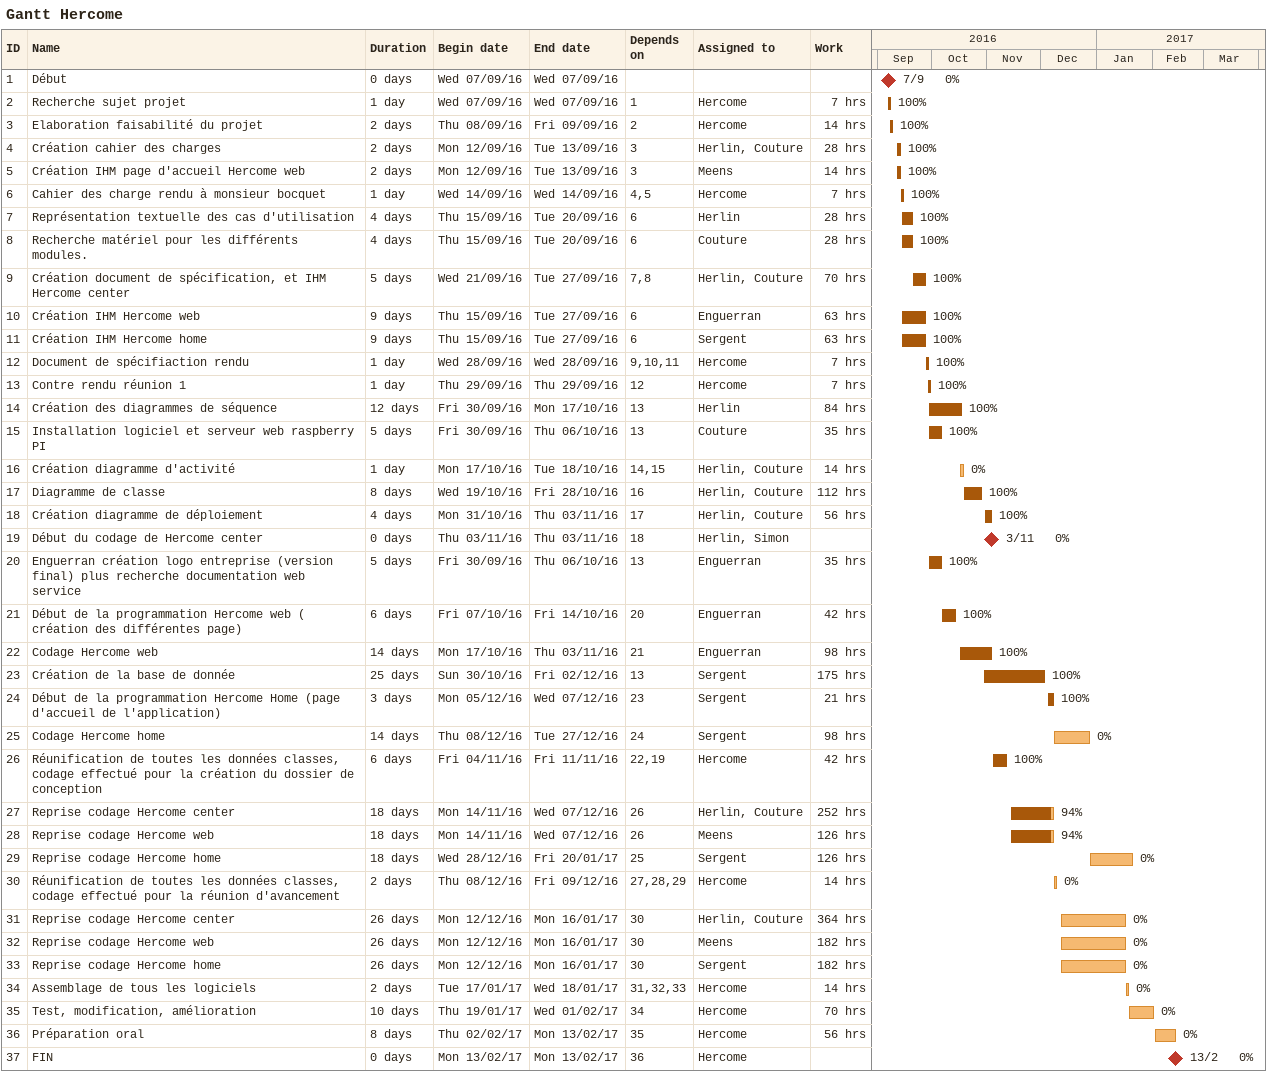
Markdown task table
Gantt Hercome

| ID | Task | Duration | Start | Finish | Predecessors | Resources | % complete | Work (h) |
|---|---|---|---|---|---|---|---|---|
| 1 | Début | 0d | 2016-09-07 | 2016-09-07 |  |  | 0 |  |
| 2 | Recherche sujet projet | 1d | 2016-09-07 | 2016-09-07 | 1 | Hercome | 100 | 7 |
| 3 | Elaboration faisabilité du projet | 2d | 2016-09-08 | 2016-09-09 | 2 | Hercome | 100 | 14 |
| 4 | Création cahier des charges | 2d | 2016-09-12 | 2016-09-13 | 3 | Herlin, Couture | 100 | 28 |
| 5 | Création IHM page d'accueil Hercome web | 2d | 2016-09-12 | 2016-09-13 | 3 | Meens | 100 | 14 |
| 6 | Cahier des charge rendu à monsieur bocquet | 1d | 2016-09-14 | 2016-09-14 | 4, 5 | Hercome | 100 | 7 |
| 7 | Représentation textuelle des cas d'utilisation | 4d | 2016-09-15 | 2016-09-20 | 6 | Herlin | 100 | 28 |
| 8 | Recherche matériel pour les différents modules. | 4d | 2016-09-15 | 2016-09-20 | 6 | Couture | 100 | 28 |
| 9 | Création document de spécification, et IHM Hercome center | 5d | 2016-09-21 | 2016-09-27 | 7, 8 | Herlin, Couture | 100 | 70 |
| 10 | Création IHM Hercome web | 9d | 2016-09-15 | 2016-09-27 | 6 | Enguerran | 100 | 63 |
| 11 | Création IHM Hercome home | 9d | 2016-09-15 | 2016-09-27 | 6 | Sergent | 100 | 63 |
| 12 | Document de spécifiaction rendu | 1d | 2016-09-28 | 2016-09-28 | 9, 10, 11 | Hercome | 100 | 7 |
| 13 | Contre rendu réunion 1 | 1d | 2016-09-29 | 2016-09-29 | 12 | Hercome | 100 | 7 |
| 14 | Création des diagrammes de séquence | 12d | 2016-09-30 | 2016-10-17 | 13 | Herlin | 100 | 84 |
| 15 | Installation logiciel et serveur web raspberry PI | 5d | 2016-09-30 | 2016-10-06 | 13 | Couture | 100 | 35 |
| 16 | Création diagramme d'activité | 1d | 2016-10-17 | 2016-10-18 | 14, 15 | Herlin, Couture | 0 | 14 |
| 17 | Diagramme de classe | 8d | 2016-10-19 | 2016-10-28 | 16 | Herlin, Couture | 100 | 112 |
| 18 | Création diagramme de déploiement | 4d | 2016-10-31 | 2016-11-03 | 17 | Herlin, Couture | 100 | 56 |
| 19 | Début du codage de Hercome center | 0d | 2016-11-03 | 2016-11-03 | 18 | Herlin, Simon | 0 |  |
| 20 | Enguerran création logo entreprise (version final) plus recherche documentation web service | 5d | 2016-09-30 | 2016-10-06 | 13 | Enguerran | 100 | 35 |
| 21 | Début de la programmation Hercome web ( création des différentes page) | 6d | 2016-10-07 | 2016-10-14 | 20 | Enguerran | 100 | 42 |
| 22 | Codage Hercome web | 14d | 2016-10-17 | 2016-11-03 | 21 | Enguerran | 100 | 98 |
| 23 | Création de la base de donnée | 25d | 2016-10-30 | 2016-12-02 | 13 | Sergent | 100 | 175 |
| 24 | Début de la programmation Hercome Home (page d'accueil de l'application) | 3d | 2016-12-05 | 2016-12-07 | 23 | Sergent | 100 | 21 |
| 25 | Codage Hercome home | 14d | 2016-12-08 | 2016-12-27 | 24 | Sergent | 0 | 98 |
| 26 | Réunification de toutes les données classes, codage effectué pour la création du dossier de conception | 6d | 2016-11-04 | 2016-11-11 | 22, 19 | Hercome | 100 | 42 |
| 27 | Reprise codage Hercome center | 18d | 2016-11-14 | 2016-12-07 | 26 | Herlin, Couture | 94 | 252 |
| 28 | Reprise codage Hercome web | 18d | 2016-11-14 | 2016-12-07 | 26 | Meens | 94 | 126 |
| 29 | Reprise codage Hercome home | 18d | 2016-12-28 | 2017-01-20 | 25 | Sergent | 0 | 126 |
| 30 | Réunification de toutes les données classes, codage effectué pour la réunion d'avancement | 2d | 2016-12-08 | 2016-12-09 | 27, 28, 29 | Hercome | 0 | 14 |
| 31 | Reprise codage Hercome center | 26d | 2016-12-12 | 2017-01-16 | 30 | Herlin, Couture | 0 | 364 |
| 32 | Reprise codage Hercome web | 26d | 2016-12-12 | 2017-01-16 | 30 | Meens | 0 | 182 |
| 33 | Reprise codage Hercome home | 26d | 2016-12-12 | 2017-01-16 | 30 | Sergent | 0 | 182 |
| 34 | Assemblage de tous les logiciels | 2d | 2017-01-17 | 2017-01-18 | 31, 32, 33 | Hercome | 0 | 14 |
| 35 | Test, modification, amélioration | 10d | 2017-01-19 | 2017-02-01 | 34 | Hercome | 0 | 70 |
| 36 | Préparation oral | 8d | 2017-02-02 | 2017-02-13 | 35 | Hercome | 0 | 56 |
| 37 | FIN | 0d | 2017-02-13 | 2017-02-13 | 36 | Hercome | 0 |  |
